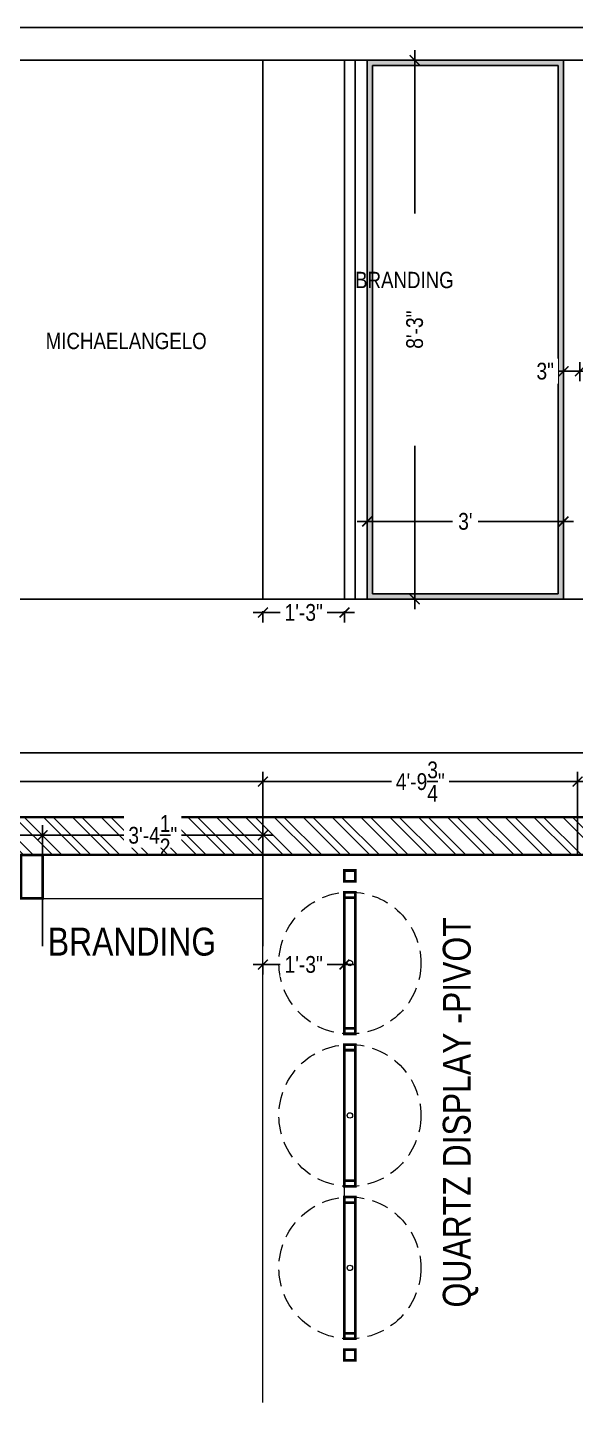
# Model space of a CAD drawing. Header units: inches. Extents: x -109431 to 29005, y -34715 to -1756.
# Drawn here: x -44934.8 to -44834.1, y -12072.7 to -11820.1 of the extents above; entities that cross this region are included whole.
import ezdxf
from ezdxf.lldxf.tags import DXFTag

# ---------------------------------------------------------------- set-up
doc = ezdxf.new("R2010")
doc.units = ezdxf.units.IN
doc.header["$LTSCALE"] = 0.05
doc.header["$MEASUREMENT"] = 0
doc.header["$PDMODE"] = 3
doc.header["$PDSIZE"] = -4
for name, pattern in [('A2-XREF-115_FURN$0$HIDDEN', [0.375, 0.25, -0.125]), ('ACAD_ISO03W100', [30, 12, -18]), ('CONTINOUS', [0]), ('DASHED2', [0.375, 0.25, -0.125])]:
    doc.linetypes.add(name, pattern=pattern)
doc.layers.get('Defpoints').update_dxf_attribs({"linetype": 'DASHED2'})
for name, color, linetype in [('Civil Dimension - Text', 7, 'Continuous'), ('Eleavtion', 11, 'Continuous'), ('Flooring Layout', 7, 'Continuous'), ('Furniture text & dimension', 7, 'Continuous'), ('text', 4, 'Continuous')]:
    doc.layers.add(name, color=color, linetype=linetype)
for name, color, linetype, lineweight in [('FURNITURE', 1, 'Continuous', 18), ('hatch', 7, 'Continuous', 25), ('WALL', 7, 'Continuous', 35)]:
    doc.layers.add(name, color=color, linetype=linetype, lineweight=lineweight)
doc.styles.add('4MMOF3-8', font='ARIALN.TTF', dxfattribs={"height": 5.12})
doc.styles.add('9-128OF1-4', font='ARIALN.TTF', dxfattribs={"height": 3.0792})
tags = doc.linetypes.add('A2-XREF-115_FURN$0$DASHED', pattern=[0.75, 0.5, -0.25]).pattern_tags.tags
tags[6:7] = [DXFTag(74, 4), DXFTag(75, 0), DXFTag(340, '0'), DXFTag(46, 1.0), DXFTag(50, 0.0), DXFTag(44, 0.0), DXFTag(45, 0.0)]
tags[4:5] = [DXFTag(74, 4), DXFTag(75, 0), DXFTag(340, '0'), DXFTag(46, 1.0), DXFTag(50, 0.0), DXFTag(44, 0.0), DXFTag(45, 0.0)]
doc.dimstyles.new('DIM 1-4', dxfattribs={"dimtxt": 3.0792, "dimasz": 1.82, "dimexe": 1.82, "dimexo": 0, "dimgap": 0.09, "dimtad": 0, "dimzin": 0, "dimdsep": 46, "dimlunit": 4, "dimtxsty": '9-128OF1-4', "dimblk": 'ARCHTICK', "dimcen": 1.8125, "dimdle": 1.82, "dimclrd": 8, "dimclre": 8, "dimadec": 0, "dimazin": 0, "dimtfac": 1, "dimtofl": 0, "dimtmove": 0, "dimatfit": 3, "dimldrblk": 'OPEN90', "dimfxl": 1, "dimtolj": 1, "dimtzin": 0, "dimlwd": -1, "dimarcsym": 0})

# ---------------------------------------------------------------- blocks, each defined once
blk = doc.blocks.new('_ArchTick')
at = {"color": 0, "const_width": 0.15}
blk.add_lwpolyline([(-0.5, -0.5), (0.5, 0.5)], dxfattribs=at)
blk = doc.blocks.new('*D920')
at = {"layer": 'Civil Dimension - Text', "color": 8, "linetype": 'CONTINOUS', "lineweight": -2, "ltscale": 50, "transparency": 16777216}
for p, q in [((-44833.68, -11972.15), (-44833.68, -11956.85)), ((-44725.68, -11972.06), (-44725.68, -11956.85))]:
    blk.add_line(p, q, dxfattribs=at)
at = {"layer": 'Civil Dimension - Text', "color": 8, "linetype": 'CONTINOUS', "ltscale": 50, "transparency": 16777216}
for p, q in [((-44835.5, -11958.67), (-44780.93, -11958.67)), ((-44723.86, -11958.67), (-44778.43, -11958.67))]:
    blk.add_line(p, q, dxfattribs=at)
at = {"layer": 'Defpoints', "color": 0, "ltscale": 50, "transparency": 16777216}
for p in [(-44833.68, -11958.67), (-44833.68, -11972.15), (-44725.68, -11972.06)]:
    blk.add_point(p, dxfattribs=at)
at = {"layer": 'Civil Dimension - Text', "color": 8, "ltscale": 50, "transparency": 16777216, "xscale": 1.82, "yscale": 1.82, "zscale": 1.82, "rotation": 180}
blk.add_blockref('_ArchTick', (-44833.68, -11958.67), dxfattribs=at)
at = {"layer": 'Civil Dimension - Text', "color": 8, "ltscale": 50, "transparency": 16777216, "xscale": 1.82, "yscale": 1.82, "zscale": 1.82}
blk.add_blockref('_ArchTick', (-44725.68, -11958.67), dxfattribs=at)
at = {"layer": 'Civil Dimension - Text', "color": 0, "ltscale": 50, "transparency": 16777216, "insert": (-44779.68, -11958.67), "char_height": 3.079, "attachment_point": 5, "style": '9-128OF1-4', "bg_fill": 3, "box_fill_scale": 1.25, "bg_fill_color": 256, "bg_fill_true_color": 13158600, "bg_fill_transparency": 0}
blk.add_mtext("\\A1;9'", dxfattribs=at)
blk = doc.blocks.new('_Open90')
at = {"color": 0, "linetype": 'ByBlock', "lineweight": -2}
for p, q in [((0, 0), (-1, 0)), ((-0.5, 0.5), (0, 0)), ((0, 0), (-0.5, -0.5))]:
    blk.add_line(p, q, dxfattribs=at)
blk = doc.blocks.new('*D921')
at = {"layer": 'Civil Dimension - Text', "color": 8, "linetype": 'CONTINOUS', "lineweight": -2, "ltscale": 50, "transparency": 16777216}
for p, q in [((-44891.51, -11972.09), (-44891.51, -11956.85)), ((-44833.68, -11972.15), (-44833.68, -11956.85))]:
    blk.add_line(p, q, dxfattribs=at)
at = {"layer": 'Civil Dimension - Text', "color": 8, "linetype": 'CONTINOUS', "ltscale": 50, "transparency": 16777216}
for p, q in [((-44893.33, -11958.67), (-44867.05, -11958.67)), ((-44831.86, -11958.67), (-44858.13, -11958.67))]:
    blk.add_line(p, q, dxfattribs=at)
at = {"layer": 'Defpoints', "color": 0, "ltscale": 50, "transparency": 16777216}
for p in [(-44891.51, -11958.67), (-44891.51, -11972.09), (-44833.68, -11972.15)]:
    blk.add_point(p, dxfattribs=at)
at = {"layer": 'Civil Dimension - Text', "color": 8, "ltscale": 50, "transparency": 16777216, "xscale": 1.82, "yscale": 1.82, "zscale": 1.82, "rotation": 180}
blk.add_blockref('_ArchTick', (-44891.51, -11958.67), dxfattribs=at)
at = {"layer": 'Civil Dimension - Text', "color": 8, "ltscale": 50, "transparency": 16777216, "xscale": 1.82, "yscale": 1.82, "zscale": 1.82}
blk.add_blockref('_ArchTick', (-44833.68, -11958.67), dxfattribs=at)
at = {"layer": 'Civil Dimension - Text', "color": 0, "ltscale": 50, "transparency": 16777216, "insert": (-44862.59, -11958.67), "char_height": 3.0792, "attachment_point": 5, "style": '9-128OF1-4', "bg_fill": 3, "box_fill_scale": 1.25, "bg_fill_color": 256, "bg_fill_true_color": 13158600, "bg_fill_transparency": 0}
blk.add_mtext('\\A1;4\'-9{\\H1x;\\S3/4;}"', dxfattribs=at)
blk = doc.blocks.new('*D922')
at = {"layer": 'Civil Dimension - Text', "color": 8, "linetype": 'CONTINOUS', "lineweight": -2, "ltscale": 50, "transparency": 16777216}
for p, q in [((-45047.83, -11972.11), (-45047.83, -11956.85)), ((-44891.51, -11972.09), (-44891.51, -11956.85))]:
    blk.add_line(p, q, dxfattribs=at)
at = {"layer": 'Civil Dimension - Text', "color": 8, "linetype": 'CONTINOUS', "ltscale": 50, "transparency": 16777216}
for p, q in [((-45049.65, -11958.67), (-44974.94, -11958.67)), ((-44889.69, -11958.67), (-44964.4, -11958.67))]:
    blk.add_line(p, q, dxfattribs=at)
at = {"layer": 'Defpoints', "color": 0, "ltscale": 50, "transparency": 16777216}
for p in [(-45047.83, -11958.67), (-45047.83, -11972.11), (-44891.51, -11972.09)]:
    blk.add_point(p, dxfattribs=at)
at = {"layer": 'Civil Dimension - Text', "color": 8, "ltscale": 50, "transparency": 16777216, "xscale": 1.82, "yscale": 1.82, "zscale": 1.82, "rotation": 180}
blk.add_blockref('_ArchTick', (-45047.83, -11958.67), dxfattribs=at)
at = {"layer": 'Civil Dimension - Text', "color": 8, "ltscale": 50, "transparency": 16777216, "xscale": 1.82, "yscale": 1.82, "zscale": 1.82}
blk.add_blockref('_ArchTick', (-44891.51, -11958.67), dxfattribs=at)
at = {"layer": 'Civil Dimension - Text', "color": 0, "ltscale": 50, "transparency": 16777216, "insert": (-44969.67, -11958.67), "char_height": 3.0792, "attachment_point": 5, "style": '9-128OF1-4', "bg_fill": 3, "box_fill_scale": 1.25, "bg_fill_color": 256, "bg_fill_true_color": 13158600, "bg_fill_transparency": 0}
blk.add_mtext('\\A1;13\'-0{\\H1x;\\S1/4;}"', dxfattribs=at)
blk = doc.blocks.new('*D924')
at = {"layer": 'Defpoints', "color": 0, "ltscale": 50, "transparency": 16777216}
for p in [(-44932.01, -11968.52), (-44932.01, -11988.91), (-44891.51, -11988.9)]:
    blk.add_point(p, dxfattribs=at)
at = {"layer": 'Flooring Layout', "color": 8, "linetype": 'ACAD_ISO03W100', "lineweight": -2, "ltscale": 50, "transparency": 16777216}
for p, q in [((-44932.01, -11988.91), (-44932.01, -11966.7)), ((-44891.51, -11988.9), (-44891.51, -11966.7))]:
    blk.add_line(p, q, dxfattribs=at)
at = {"layer": 'Flooring Layout', "color": 8, "linetype": 'ACAD_ISO03W100', "ltscale": 50, "transparency": 16777216}
for p, q in [((-44933.83, -11968.52), (-44916.13, -11968.52)), ((-44889.69, -11968.52), (-44907.38, -11968.52))]:
    blk.add_line(p, q, dxfattribs=at)
at = {"layer": 'Flooring Layout', "color": 8, "ltscale": 50, "transparency": 16777216, "xscale": 1.82, "yscale": 1.82, "zscale": 1.82, "rotation": 180}
blk.add_blockref('_ArchTick', (-44932.01, -11968.52), dxfattribs=at)
at = {"layer": 'Flooring Layout', "color": 8, "ltscale": 50, "transparency": 16777216, "xscale": 1.82, "yscale": 1.82, "zscale": 1.82}
blk.add_blockref('_ArchTick', (-44891.51, -11968.52), dxfattribs=at)
at = {"layer": 'Flooring Layout', "color": 0, "ltscale": 50, "transparency": 16777216, "insert": (-44911.76, -11968.52), "char_height": 3.0792, "attachment_point": 5, "style": '9-128OF1-4', "bg_fill": 3, "box_fill_scale": 1.25, "bg_fill_color": 256, "bg_fill_true_color": 13158600, "bg_fill_transparency": 0}
blk.add_mtext('\\A1;3\'-4{\\H1x;\\S1/2;}"', dxfattribs=at)
blk = doc.blocks.new('*D925')
at = {"layer": 'Defpoints', "color": 0, "ltscale": 50, "transparency": 16777216}
for p in [(-45047.83, -11968.52), (-45047.83, -11988.93), (-44932.01, -11988.91)]:
    blk.add_point(p, dxfattribs=at)
at = {"layer": 'Flooring Layout', "color": 8, "linetype": 'ACAD_ISO03W100', "lineweight": -2, "ltscale": 50, "transparency": 16777216}
for p, q in [((-45047.83, -11988.93), (-45047.83, -11966.7)), ((-44932.01, -11988.91), (-44932.01, -11966.7))]:
    blk.add_line(p, q, dxfattribs=at)
at = {"layer": 'Flooring Layout', "color": 8, "linetype": 'ACAD_ISO03W100', "ltscale": 50, "transparency": 16777216}
for p, q in [((-45049.65, -11968.52), (-44994.33, -11968.52)), ((-44930.19, -11968.52), (-44985.51, -11968.52))]:
    blk.add_line(p, q, dxfattribs=at)
at = {"layer": 'Flooring Layout', "color": 8, "ltscale": 50, "transparency": 16777216, "xscale": 1.82, "yscale": 1.82, "zscale": 1.82, "rotation": 180}
blk.add_blockref('_ArchTick', (-45047.83, -11968.52), dxfattribs=at)
at = {"layer": 'Flooring Layout', "color": 8, "ltscale": 50, "transparency": 16777216, "xscale": 1.82, "yscale": 1.82, "zscale": 1.82}
blk.add_blockref('_ArchTick', (-44932.01, -11968.52), dxfattribs=at)
at = {"layer": 'Flooring Layout', "color": 0, "ltscale": 50, "transparency": 16777216, "insert": (-44989.92, -11968.52), "char_height": 3.0792, "attachment_point": 5, "style": '9-128OF1-4', "bg_fill": 3, "box_fill_scale": 1.25, "bg_fill_color": 256, "bg_fill_true_color": 13158600, "bg_fill_transparency": 0}
blk.add_mtext('\\A1;9\'-7{\\H1x;\\S3/4;}"', dxfattribs=at)
blk = doc.blocks.new('*D964')
at = {"layer": 'Defpoints', "color": 0, "ltscale": 50, "transparency": 16777216}
for p in [(-44891.51, -11992), (-44876.53, -11992), (-44891.51, -11992.27)]:
    blk.add_point(p, dxfattribs=at)
at = {"layer": 'Flooring Layout', "color": 8, "linetype": 'ACAD_ISO03W100', "lineweight": -2, "ltscale": 50, "transparency": 16777216}
for p, q in [((-44891.51, -11992), (-44891.51, -11994.09)), ((-44876.53, -11992), (-44876.53, -11994.09))]:
    blk.add_line(p, q, dxfattribs=at)
at = {"layer": 'Flooring Layout', "color": 8, "linetype": 'ACAD_ISO03W100', "ltscale": 50, "transparency": 16777216}
for p, q in [((-44893.33, -11992.27), (-44887.35, -11992.27)), ((-44874.71, -11992.27), (-44880.69, -11992.27))]:
    blk.add_line(p, q, dxfattribs=at)
at = {"layer": 'Flooring Layout', "color": 8, "ltscale": 50, "transparency": 16777216, "xscale": 1.82, "yscale": 1.82, "zscale": 1.82, "rotation": 180}
blk.add_blockref('_ArchTick', (-44891.51, -11992.27), dxfattribs=at)
at = {"layer": 'Flooring Layout', "color": 8, "ltscale": 50, "transparency": 16777216, "xscale": 1.82, "yscale": 1.82, "zscale": 1.82}
blk.add_blockref('_ArchTick', (-44876.53, -11992.27), dxfattribs=at)
at = {"layer": 'Flooring Layout', "color": 0, "ltscale": 50, "transparency": 16777216, "insert": (-44884.02, -11992.27), "char_height": 3.079, "attachment_point": 5, "style": '9-128OF1-4', "bg_fill": 3, "box_fill_scale": 1.25, "bg_fill_color": 256, "bg_fill_true_color": 13158600, "bg_fill_transparency": 0}
blk.add_mtext('\\A1;1\'-3"', dxfattribs=at)
blk = doc.blocks.new('*D967')
at = {"layer": 'Defpoints', "color": 0, "ltscale": 50, "transparency": 16777216}
blk.add_point((-44833.26, -11881.64), dxfattribs=at)
at = {"layer": 'Flooring Layout', "color": 8, "linetype": 'ACAD_ISO03W100', "ltscale": 50, "transparency": 16777216}
for p, q in [((-44836.26, -11883.29), (-44838.08, -11883.29)), ((-44831.44, -11883.29), (-44836.26, -11883.29))]:
    blk.add_line(p, q, dxfattribs=at)
at = {"layer": 'Flooring Layout', "color": 8, "linetype": 'ACAD_ISO03W100', "lineweight": -2, "ltscale": 50, "transparency": 16777216}
for p, q in [((-44836.26, -11881.64), (-44836.26, -11885.11)), ((-44833.26, -11881.64), (-44833.26, -11885.11))]:
    blk.add_line(p, q, dxfattribs=at)
at = {"layer": 'Flooring Layout', "color": 8, "ltscale": 50, "transparency": 16777216, "xscale": 1.82, "yscale": 1.82, "zscale": 1.82, "rotation": 180}
blk.add_blockref('_ArchTick', (-44836.26, -11883.29), dxfattribs=at)
at = {"layer": 'Flooring Layout', "color": 8, "ltscale": 50, "transparency": 16777216, "xscale": 1.82, "yscale": 1.82, "zscale": 1.82}
blk.add_blockref('_ArchTick', (-44833.26, -11883.29), dxfattribs=at)
at = {"layer": 'Flooring Layout', "color": 0, "ltscale": 50, "transparency": 16777216, "insert": (-44839.63, -11883.29), "char_height": 3.079, "attachment_point": 5, "style": '9-128OF1-4', "bg_fill": 3, "box_fill_scale": 1.25, "bg_fill_color": 256, "bg_fill_true_color": 13158600, "bg_fill_transparency": 0}
blk.add_mtext('\\A1;3"', dxfattribs=at)
at = {"layer": 'Defpoints', "color": 0, "ltscale": 50, "transparency": 16777216}
for p in [(-44836.26, -11881.64), (-44836.26, -11883.29)]:
    blk.add_point(p, dxfattribs=at)
blk = doc.blocks.new('*D969')
at = {"layer": 'Defpoints', "color": 0, "ltscale": 50, "transparency": 16777216}
for p in [(-44891.51, -11927.33), (-44891.51, -11927.61), (-44876.53, -11927.33)]:
    blk.add_point(p, dxfattribs=at)
at = {"layer": 'Flooring Layout', "color": 8, "linetype": 'ACAD_ISO03W100', "ltscale": 50, "transparency": 16777216}
for p, q in [((-44893.33, -11927.61), (-44887.35, -11927.61)), ((-44874.71, -11927.61), (-44880.69, -11927.61))]:
    blk.add_line(p, q, dxfattribs=at)
at = {"layer": 'Flooring Layout', "color": 8, "linetype": 'ACAD_ISO03W100', "lineweight": -2, "ltscale": 50, "transparency": 16777216}
for p, q in [((-44891.51, -11927.33), (-44891.51, -11929.43)), ((-44876.53, -11927.33), (-44876.53, -11929.43))]:
    blk.add_line(p, q, dxfattribs=at)
at = {"layer": 'Flooring Layout', "color": 8, "ltscale": 50, "transparency": 16777216, "xscale": 1.82, "yscale": 1.82, "zscale": 1.82, "rotation": 180}
blk.add_blockref('_ArchTick', (-44891.51, -11927.61), dxfattribs=at)
at = {"layer": 'Flooring Layout', "color": 8, "ltscale": 50, "transparency": 16777216, "xscale": 1.82, "yscale": 1.82, "zscale": 1.82}
blk.add_blockref('_ArchTick', (-44876.53, -11927.61), dxfattribs=at)
at = {"layer": 'Flooring Layout', "color": 0, "ltscale": 50, "transparency": 16777216, "insert": (-44884.02, -11927.61), "char_height": 3.079, "attachment_point": 5, "style": '9-128OF1-4', "bg_fill": 3, "box_fill_scale": 1.25, "bg_fill_color": 256, "bg_fill_true_color": 13158600, "bg_fill_transparency": 0}
blk.add_mtext('\\A1;1\'-3"', dxfattribs=at)
blk = doc.blocks.new('*D971')
at = {"layer": 'Defpoints', "color": 0, "ltscale": 50, "transparency": 16777216}
for p in [(-44872.35, -11905.42), (-44836.26, -11905.42), (-44836.26, -11910.88)]:
    blk.add_point(p, dxfattribs=at)
at = {"layer": 'Flooring Layout', "color": 8, "linetype": 'ACAD_ISO03W100', "lineweight": -2, "ltscale": 50, "transparency": 16777216}
for p, q in [((-44872.35, -11905.42), (-44872.35, -11912.7)), ((-44836.26, -11905.42), (-44836.26, -11912.7))]:
    blk.add_line(p, q, dxfattribs=at)
at = {"layer": 'Flooring Layout', "color": 8, "linetype": 'ACAD_ISO03W100', "ltscale": 50, "transparency": 16777216}
for p, q in [((-44874.17, -11910.88), (-44855.56, -11910.88)), ((-44834.44, -11910.88), (-44853.05, -11910.88))]:
    blk.add_line(p, q, dxfattribs=at)
at = {"layer": 'Flooring Layout', "color": 8, "ltscale": 50, "transparency": 16777216, "xscale": 1.82, "yscale": 1.82, "zscale": 1.82, "rotation": 180}
blk.add_blockref('_ArchTick', (-44872.35, -11910.88), dxfattribs=at)
at = {"layer": 'Flooring Layout', "color": 8, "ltscale": 50, "transparency": 16777216, "xscale": 1.82, "yscale": 1.82, "zscale": 1.82}
blk.add_blockref('_ArchTick', (-44836.26, -11910.88), dxfattribs=at)
at = {"layer": 'Flooring Layout', "color": 0, "ltscale": 50, "transparency": 16777216, "insert": (-44854.31, -11910.88), "char_height": 3.079, "attachment_point": 5, "style": '9-128OF1-4', "bg_fill": 3, "box_fill_scale": 1.25, "bg_fill_color": 256, "bg_fill_true_color": 13158600, "bg_fill_transparency": 0}
blk.add_mtext("\\A1;3'", dxfattribs=at)
blk = doc.blocks.new('*D974')
at = {"layer": 'Defpoints', "color": 0, "ltscale": 50, "transparency": 16777216}
for p in [(-44860.72, -11826.15), (-44863.62, -11925.15), (-44860.72, -11925.15)]:
    blk.add_point(p, dxfattribs=at)
at = {"layer": 'Flooring Layout', "color": 8, "linetype": 'ACAD_ISO03W100', "ltscale": 50, "transparency": 16777216}
for p, q in [((-44863.62, -11824.33), (-44863.62, -11872.2)), ((-44863.62, -11926.97), (-44863.62, -11879.1))]:
    blk.add_line(p, q, dxfattribs=at)
at = {"layer": 'Flooring Layout', "color": 8, "linetype": 'ACAD_ISO03W100', "lineweight": -2, "ltscale": 50, "transparency": 16777216}
for p, q in [((-44860.72, -11826.15), (-44865.44, -11826.15)), ((-44860.72, -11925.15), (-44865.44, -11925.15))]:
    blk.add_line(p, q, dxfattribs=at)
at = {"layer": 'Flooring Layout', "color": 8, "ltscale": 50, "transparency": 16777216, "xscale": 1.82, "yscale": 1.82, "zscale": 1.82}
for p, rotation in [((-44863.62, -11826.15), 90), ((-44863.62, -11925.15), 270)]:
    blk.add_blockref('_ArchTick', p, dxfattribs=dict(at, rotation=rotation))
at = {"layer": 'Flooring Layout', "color": 0, "ltscale": 50, "transparency": 16777216, "insert": (-44863.62, -11875.65), "char_height": 3.079, "attachment_point": 5, "rotation": 90, "style": '9-128OF1-4', "bg_fill": 3, "box_fill_scale": 1.25, "bg_fill_color": 256, "bg_fill_true_color": 13158600, "bg_fill_transparency": 0}
blk.add_mtext('\\A1;8\'-3"', dxfattribs=at)
blk = doc.blocks.new('*D988')
at = {"layer": 'Civil Dimension - Text', "color": 8, "linetype": 'CONTINOUS', "lineweight": -2, "ltscale": 50, "transparency": 16777216}
for p, q in [((-45074.87, -11972.11), (-45074.87, -11951.59)), ((-44473.57, -11977.18), (-44473.57, -11951.59))]:
    blk.add_line(p, q, dxfattribs=at)
at = {"layer": 'Civil Dimension - Text', "color": 8, "linetype": 'CONTINOUS', "ltscale": 50, "transparency": 16777216}
for p, q in [((-45076.69, -11953.41), (-44752.37, -11953.41)), ((-44471.75, -11953.41), (-44741.58, -11953.41))]:
    blk.add_line(p, q, dxfattribs=at)
at = {"layer": 'Defpoints', "color": 0, "ltscale": 50, "transparency": 16777216}
for p in [(-44473.57, -11953.41), (-45074.87, -11972.11), (-44473.57, -11977.18)]:
    blk.add_point(p, dxfattribs=at)
at = {"layer": 'Civil Dimension - Text', "color": 8, "ltscale": 50, "transparency": 16777216, "xscale": 1.82, "yscale": 1.82, "zscale": 1.82, "rotation": 180}
blk.add_blockref('_ArchTick', (-45074.87, -11953.41), dxfattribs=at)
at = {"layer": 'Civil Dimension - Text', "color": 8, "ltscale": 50, "transparency": 16777216, "xscale": 1.82, "yscale": 1.82, "zscale": 1.82}
blk.add_blockref('_ArchTick', (-44473.57, -11953.41), dxfattribs=at)
at = {"layer": 'Civil Dimension - Text', "color": 0, "ltscale": 50, "transparency": 16777216, "insert": (-44746.98, -11953.41), "char_height": 3.0792, "attachment_point": 5, "style": '9-128OF1-4', "bg_fill": 3, "box_fill_scale": 1.25, "bg_fill_color": 256, "bg_fill_true_color": 13158600, "bg_fill_transparency": 0}
blk.add_mtext('\\A1;50\'-1{\\H1x;\\S1/4;}"', dxfattribs=at)

msp = doc.modelspace()

# ---------------------------------------------------------------- linework, layer by layer
at = {"layer": 'Eleavtion', "ltscale": 50}
for p, q in [((-45093.8549, -11820.14599), (-44463.57046, -11820.14599)), ((-45093.8549, -11826.14599), (-44463.57046, -11826.14599))]:
    msp.add_line(p, q, dxfattribs=at)
at = {"layer": 'Flooring Layout', "ltscale": 50}
for p, q in [((-44891.50571, -11826.14599), (-44891.50571, -11925.14599)), ((-45084.86701, -11925.14599), (-44473.57046, -11925.14599))]:
    msp.add_line(p, q, dxfattribs=at)
msp.add_lwpolyline([(-44876.53138, -11826.14599), (-44874.53138, -11826.14599), (-44874.53138, -11925.14599), (-44876.53138, -11925.14599)], close=True, dxfattribs=at)
at = {"layer": 'FURNITURE', "linetype": 'A2-XREF-115_FURN$0$DASHED', "ltscale": 250}
msp.add_line((-44891.50571, -12072.72022), (-44891.50571, -11972.14036), dxfattribs=at)
at = {"layer": 'FURNITURE', "ltscale": 50}
for p, q in [((-45047.83357, -11980.13457), (-44891.50571, -11980.13457)), ((-44876.53138, -12034.99667), (-44876.53138, -12032.99667))]:
    msp.add_line(p, q, dxfattribs=at)
at = {"layer": 'FURNITURE', "ltscale": 50, "const_width": 0.5}
for points in [[(-44936.00678, -11972.13457), (-44932.00678, -11972.13457), (-44932.00678, -11980.13457), (-44936.00678, -11980.13457), (-44936.00678, -11972.13457)], [(-44876.53138, -11974.99667), (-44876.53138, -11976.99667), (-44874.53138, -11976.99667), (-44874.53138, -11974.99667), (-44876.53138, -11974.99667)], [(-44876.53138, -11979.99667), (-44876.53138, -11978.99667), (-44874.53138, -11978.99667), (-44874.53138, -11979.99667), (-44876.53138, -11979.99667)], [(-44876.53138, -12003.99667), (-44876.53138, -12004.99667), (-44874.53138, -12004.99667), (-44874.53138, -12003.99667), (-44876.53138, -12003.99667)], [(-44876.53138, -12007.99667), (-44876.53138, -12006.99667), (-44874.53138, -12006.99667), (-44874.53138, -12007.99667), (-44876.53138, -12007.99667)], [(-44876.53138, -12031.99667), (-44876.53138, -12032.99667), (-44874.53138, -12032.99667), (-44874.53138, -12031.99667), (-44876.53138, -12031.99667)], [(-44876.53138, -12035.99667), (-44876.53138, -12034.99667), (-44874.53138, -12034.99667), (-44874.53138, -12035.99667), (-44876.53138, -12035.99667)], [(-44876.53138, -12059.99667), (-44876.53138, -12060.99667), (-44874.53138, -12060.99667), (-44874.53138, -12059.99667), (-44876.53138, -12059.99667)], [(-44876.53138, -12064.99667), (-44876.53138, -12062.99667), (-44874.53138, -12062.99667), (-44874.53138, -12064.99667), (-44876.53138, -12064.99667)]]:
    msp.add_lwpolyline(points, dxfattribs=at)
for points in [[(-44876.53138, -11979.99667), (-44876.53138, -12003.99667), (-44874.53138, -12003.99667), (-44874.53138, -11979.99667)], [(-44876.53138, -12031.99667), (-44876.53138, -12007.99667), (-44874.53138, -12007.99667), (-44874.53138, -12031.99667)], [(-44876.53138, -12059.99667), (-44876.53138, -12035.99667), (-44874.53138, -12035.99667), (-44874.53138, -12059.99667)]]:
    msp.add_lwpolyline(points, close=True, dxfattribs=at)
at = {"layer": 'FURNITURE', "color": 252, "linetype": 'A2-XREF-115_FURN$0$HIDDEN', "ltscale": 250, "true_color": 0x939598}
for centre in [(-44875.53138, -11991.99667), (-44875.53138, -12019.99667), (-44875.53138, -12047.99667)]:
    msp.add_circle(centre, 13.0384, dxfattribs=at)
at = {"layer": 'FURNITURE', "ltscale": 50}
for centre in [(-44875.53138, -11991.99667), (-44875.53138, -12019.99667), (-44875.53138, -12047.99667)]:
    msp.add_circle(centre, 0.5, dxfattribs=at)
at = {"layer": 'WALL', "ltscale": 0.25}
for p, q in [((-44463.57046, -11965.17544), (-45084.86676, -11965.17544)), ((-44646.07046, -11972.17544), (-45074.86676, -11972.11415))]:
    msp.add_line(p, q, dxfattribs=at)

# ---------------------------------------------------------------- texts
at = {"layer": 'text', "ltscale": 50, "char_height": 3, "width": 115.1212121, "attachment_point": 6, "style": '4MMOF3-8'}
for s, insert in [('{\\C32;\\c2648525;BRANDING}', (-44856.4454, -11866.54822)), ('{\\C32;\\c2648525;MICHAELANGELO}', (-44901.85312, -11877.74894))]:
    msp.add_mtext(s, dxfattribs=dict(at, insert=insert))
at = {"layer": 'text', "ltscale": 50, "attachment_point": 4, "style": '4MMOF3-8', "bg_fill": 2}
for s, width, heights, insert, char_height in [('\\pi33.16519;{\\C30;\\c2254834;Steel \\P\\pi30.92542;Chrome}', 73.7587541, [0], (-44855.77143, -11902.65577), 3), ('ELIXIR AREA', 90.3679341, [26.39219], (-44993.5969, -11932.24535), 5.12), ('BRANDING', 26.6168326, [26.39219], (-44931.04678, -11988.10534), 5.12)]:
    msp.add_mtext_dynamic_manual_height_columns(s, width=width, gutter_width=15.396, heights=heights, dxfattribs=dict(at, insert=insert, char_height=char_height))
at = {"layer": 'text', "ltscale": 50, "insert": (-44855.18303, -12056.90489), "char_height": 5.12, "attachment_point": 4, "rotation": 90, "style": '4MMOF3-8'}
msp.add_mtext_dynamic_manual_height_columns(' QUARTZ DISPLAY -PIVOT', width=127.679357, gutter_width=15.396, heights=[0], dxfattribs=at)

# ---------------------------------------------------------------- next in the draw order: hatches: boundary and pattern name
at = {"layer": 'Flooring Layout', "ltscale": 50, "true_color": 0x939598}
h = msp.add_hatch(color=252, dxfattribs=at)
h.dxf.hatch_style = 1
h.paths.add_polyline_path([(-44872.34882, -11826.14599), (-44872.34882, -11925.14599), (-44836.26152, -11925.14599), (-44836.26152, -11826.14599)])
h.paths.add_polyline_path([(-44837.26152, -11827.14599), (-44837.26152, -11924.14599), (-44871.34882, -11924.14599), (-44871.34882, -11827.14599)], flags=16)
h.paths.add_polyline_path([(-44841.98901, -11886.47571), (-44837.23579, -11886.47571), (-44837.23579, -11880.06526), (-44841.98901, -11880.06526)], flags=24)
h.paths.add_polyline_path([(-44861.30272, -11877.17586), (-44846.62809, -11877.17586), (-44846.62809, -11865.87709), (-44861.30272, -11865.87709)], flags=8)
at = {"layer": 'hatch', "ltscale": 0.25}
h = msp.add_hatch(dxfattribs=at)
h.set_pattern_fill('ANSI32', color=8, scale=10, angle=450)
h.set_pattern_definition([(135, (-7e-12, 288.462), (-2.65165043, -2.65165043), []), (135, (-7e-12, 290.2297), (-2.65165043, -2.65165043), [])])
h.paths.add_polyline_path([(-44646.07046, -11965.17544), (-45084.86676, -11965.17544), (-45084.86676, -12072.72022), (-45074.86641, -12072.72022), (-45074.86676, -11972.17544), (-44646.07046, -11972.17544)])

# ---------------------------------------------------------------- next in the draw order: linework, layer by layer
at = {"layer": 'Flooring Layout', "ltscale": 50}
msp.add_lwpolyline([(-44836.26152, -11826.14599), (-44872.34882, -11826.14599), (-44872.34882, -11925.14599), (-44836.26152, -11925.14599)], close=True, dxfattribs=at)
at = {"layer": 'Furniture text & dimension', "ltscale": 50}
msp.add_lwpolyline([(-44837.26152, -11827.14599), (-44871.34882, -11827.14599), (-44871.34882, -11924.14599), (-44837.26152, -11924.14599)], close=True, dxfattribs=at)

# ---------------------------------------------------------------- next in the draw order: dimensions: what is measured, and where the dimension line sits
at = {"layer": 'Flooring Layout', "ltscale": 50}
dim = msp.add_linear_dim(base=(-44891.50571, -11927.60814), p1=(-44876.53138, -11927.33414), p2=(-44891.50571, -11927.33414), dimstyle='DIM 1-4', override={"dimfxl": 0.1875, "dimtfill": 1, "dimarcsym": 1}, dxfattribs=at)
dim.commit()
dim.dimension.update_dxf_attribs({"geometry": '*D969', "text_midpoint": (-44884.01855, -11927.60814)})

# ---------------------------------------------------------------- next in the draw order: dimensions: what is measured, and where the dimension line sits
at = {"layer": 'Civil Dimension - Text', "ltscale": 50}
dim = msp.add_linear_dim(base=(-44833.67666, -11958.66833), p1=(-44725.67666, -11972.06339), p2=(-44833.67666, -11972.14863), angle=180, dimstyle='DIM 1-4', override={"dimtmove": 1, "dimfxl": 0.1875, "dimtfill": 1, "dimarcsym": 1}, dxfattribs=at)
dim.commit()
dim.dimension.update_dxf_attribs({"geometry": '*D920', "text_midpoint": (-44779.67666, -11958.66833)})
at = {"layer": 'Flooring Layout', "ltscale": 50}
for base, p1, p2, picture, middle in [((-44836.26152, -11883.28729), (-44833.26152, -11881.64248), (-44836.26152, -11881.64248), '*D967', (-44839.625, -11883.28729)), ((-44836.26152, -11910.88345), (-44872.34882, -11905.41576), (-44836.26152, -11905.41576), '*D971', (-44854.30517, -11910.88345))]:
    dim = msp.add_linear_dim(base=base, p1=p1, p2=p2, dimstyle='DIM 1-4', override={"dimfxl": 0.1875, "dimtfill": 1, "dimarcsym": 1}, dxfattribs=at)
    dim.commit()
    dim.dimension.update_dxf_attribs({"geometry": picture, "text_midpoint": middle})

# ---------------------------------------------------------------- next in the draw order: dimensions: what is measured, and where the dimension line sits
at = {"layer": 'Civil Dimension - Text', "ltscale": 50}
dim = msp.add_linear_dim(base=(-44891.50571, -11958.66833), p1=(-44833.67666, -11972.14863), p2=(-44891.50571, -11972.08795), angle=180, dimstyle='DIM 1-4', override={"dimtmove": 1, "dimfxl": 0.1875, "dimtfill": 1, "dimarcsym": 1}, dxfattribs=at)
dim.commit()
dim.dimension.update_dxf_attribs({"geometry": '*D921', "text_midpoint": (-44862.59119, -11958.66833)})
at = {"layer": 'Flooring Layout', "ltscale": 50}
dim = msp.add_linear_dim(base=(-44863.61586, -11925.14599), p1=(-44860.72036, -11826.14599), p2=(-44860.72036, -11925.14599), angle=90, dimstyle='DIM 1-4', override={"dimfxl": 0.1875, "dimtfill": 1, "dimarcsym": 1}, dxfattribs=at)
dim.commit()
dim.dimension.update_dxf_attribs({"geometry": '*D974', "text_midpoint": (-44863.61586, -11875.64599)})

# ---------------------------------------------------------------- next in the draw order: dimensions: what is measured, and where the dimension line sits
at = {"layer": 'Civil Dimension - Text', "ltscale": 50}
dim = msp.add_linear_dim(base=(-45047.83357, -11958.66833), p1=(-44891.50571, -11972.08795), p2=(-45047.83357, -11972.11029), angle=180, dimstyle='DIM 1-4', override={"dimtmove": 1, "dimfxl": 0.1875, "dimtfill": 1, "dimarcsym": 1}, dxfattribs=at)
dim.commit()
dim.dimension.update_dxf_attribs({"geometry": '*D922', "text_midpoint": (-44969.66964, -11958.66833)})

# ---------------------------------------------------------------- next in the draw order: dimensions: what is measured, and where the dimension line sits
at = {"layer": 'Flooring Layout', "ltscale": 50}
dim = msp.add_linear_dim(base=(-44932.00678, -11968.51821), p1=(-44891.50571, -11988.90306), p2=(-44932.00678, -11988.90885), angle=180, dimstyle='DIM 1-4', override={"dimfxl": 0.1875, "dimtfill": 1, "dimarcsym": 1}, dxfattribs=at)
dim.commit()
dim.dimension.update_dxf_attribs({"geometry": '*D924', "text_midpoint": (-44911.75625, -11968.51821)})

# ---------------------------------------------------------------- next in the draw order: dimensions: what is measured, and where the dimension line sits
dim = msp.add_linear_dim(base=(-45047.83357, -11968.51821), p1=(-44932.00678, -11988.90885), p2=(-45047.83357, -11988.92541), angle=180, dimstyle='DIM 1-4', override={"dimtmove": 1, "dimfxl": 0.1875, "dimtfill": 1, "dimarcsym": 1}, dxfattribs=at)
dim.commit()
dim.dimension.update_dxf_attribs({"geometry": '*D925', "text_midpoint": (-44989.92018, -11968.51821)})
dim = msp.add_linear_dim(base=(-44891.50571, -11992.27067), p1=(-44876.53138, -11991.99667), p2=(-44891.50571, -11991.99667), dimstyle='DIM 1-4', override={"dimfxl": 0.1875, "dimtfill": 1, "dimarcsym": 1}, dxfattribs=at)
dim.commit()
dim.dimension.update_dxf_attribs({"geometry": '*D964', "text_midpoint": (-44884.01855, -11992.27067)})

# ---------------------------------------------------------------- next in the draw order: dimensions: what is measured, and where the dimension line sits
at = {"layer": 'Civil Dimension - Text', "ltscale": 50}
dim = msp.add_linear_dim(base=(-44473.57046, -11953.40915), p1=(-45074.86676, -11972.11415), p2=(-44473.57046, -11977.17544), dimstyle='DIM 1-4', override={"dimtmove": 1, "dimfxl": 0.1875, "dimtfill": 1, "dimarcsym": 1}, dxfattribs=at)
dim.commit()
dim.dimension.update_dxf_attribs({"geometry": '*D988', "text_midpoint": (-44746.97549, -11953.40915), "dimtype": 160})

doc.saveas('drawing.dxf')
